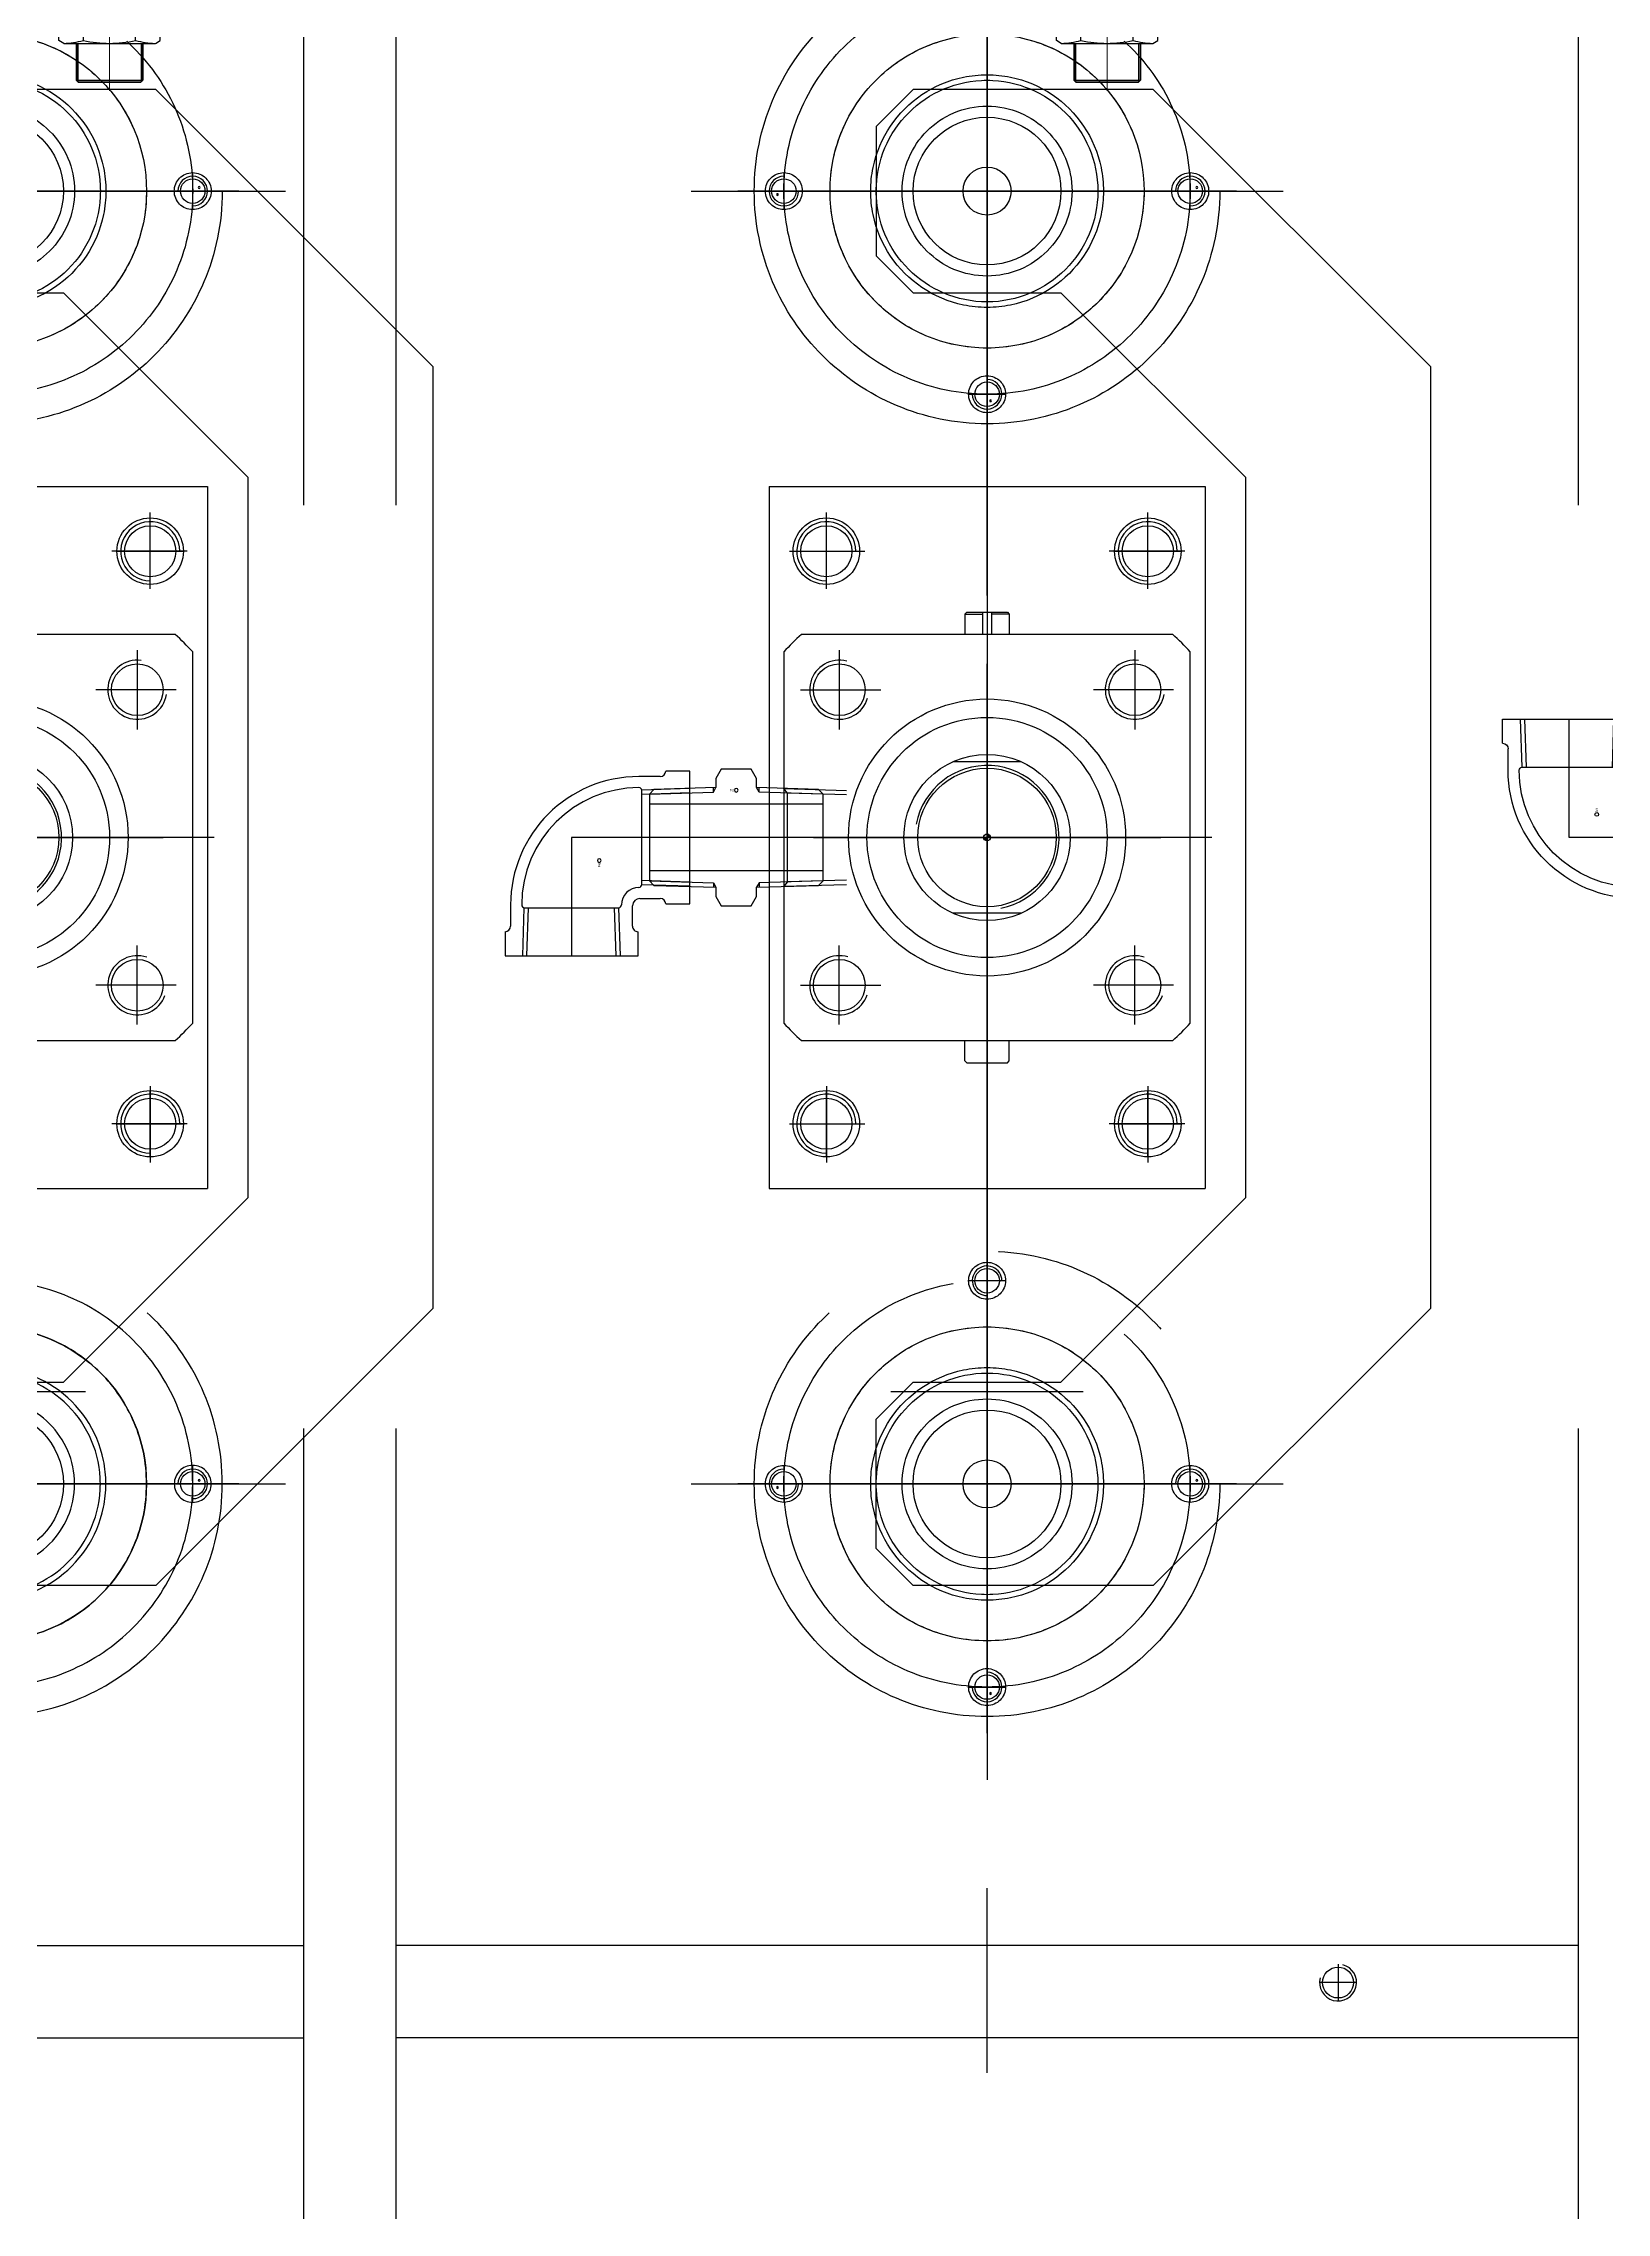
# Model space of a CAD drawing. Header units: millimetres. Extents: x 10462777 to 22643323, y 453826 to 1389191.
# Drawn here: x 11305455 to 11305878, y 581329 to 581916 of the extents above; entities that cross this region are included whole.
import ezdxf
from ezdxf.enums import TextEntityAlignment as Align

# ---------------------------------------------------------------- set-up
doc = ezdxf.new("R2010")
doc.units = ezdxf.units.MM
doc.header["$LTSCALE"] = 200
doc.header["$MEASUREMENT"] = 0
for name, pattern in [('CENTER', [2, 1.25, -0.25, 0.25, -0.25]), ('HIDDEN', [3.75, 2.5, -1.25]), ('PHANTOM', [2.5, 1.25, -0.25, 0.25, -0.25, 0.25, -0.25])]:
    doc.linetypes.add(name, pattern=pattern)
doc.layers.get('0').update_dxf_attribs({"linetype": 'CONTINUOUS'})
for name, color, linetype in [('4', 4, 'CONTINUOUS'), ('BOM', 6, 'CONTINUOUS'), ('BOM-T', 4, 'CONTINUOUS'), ('BOM-UDEF', 3, 'CONTINUOUS'), ('C', 1, 'CENTER'), ('CENTER', 1, 'CONTINUOUS'), ('CL', 3, 'CONTINUOUS'), ('DIM', 4, 'CONTINUOUS'), ('DR1509-006-300-001', 7, 'CONTINUOUS'), ('DR1517-002-300-001', 7, 'CONTINUOUS'), ('DR1527 002 200 017 001', 7, 'CONTINUOUS'), ('H', 30, 'CONTINUOUS'), ('HIDDEN', 7, 'HIDDEN'), ('HL', 2, 'HIDDEN'), ('PL', 5, 'PHANTOM'), ('THIN', 3, 'CONTINUOUS')]:
    doc.layers.add(name, color=color, linetype=linetype)
for name, color, linetype, lineweight in [('FL', 3, 'CONTINUOUS', 25), ('LAYOUT', 8, 'CONTINUOUS', 25), ('Z_OM_CENTER', 4, 'CENTER', 13), ('Z_OM_OUTLINE', 7, 'CONTINUOUS', 30), ('Z_OM_THIN_LINE', 2, 'CONTINUOUS', 35)]:
    doc.layers.add(name, color=color, linetype=linetype, lineweight=lineweight)
doc.styles.get("Standard").update_dxf_attribs({"font": 'SYMBOL'})

# ---------------------------------------------------------------- blocks, each defined once
blk = doc.blocks.new('A$C7DA30AB0')
at = {"layer": 'LAYOUT', "color": 6, "linetype": 'PHANTOM'}
blk.add_circle((3030.45, 3025.99, 0), 2693.02, dxfattribs=at)
blk = doc.blocks.new('A$C744D5B1C')
for p, q in [((-95, 59), (-95, -59)), ((95, 59), (-95, 59)), ((95, 59), (95, -59)), ((-20.5, -9.27), (-20.5, 9.27)), ((20.5, -9.27), (20.5, 9.27)), ((95, -59), (-95, -59))]:
    blk.add_line(p, q)
for centre, radius in [((-77.5, 43.5), 9), ((-40, 40), 7), ((40, 40), 7), ((77.5, 43.5), 9), ((0, 0), 32.5), ((0, 0), 22.5), ((-77.5, -43.5), 9), ((-40, -40), 7), ((40, -40), 7), ((77.5, -43.5), 9)]:
    blk.add_circle(centre, radius)
at = {"color": 3}
blk.add_circle((0, 0), 18.75, dxfattribs=at)
for centre, start, end in [((-40, 40), 342.93247, 251.19469), ((40, 40), 345.46971, 253.73193), ((-40, -40), 341.28818, 249.5504), ((40, -40), 352.59904, 260.86126)]:
    blk.add_arc(centre, 8, start, end, dxfattribs=at)
blk.add_arc((0, 0), 19.5, 191.01251, 79.33155)
at = {"layer": 'C'}
for p, q in [((0, -60.8), (0, 60)), ((96.8, 0), (-97.39, 0))]:
    blk.add_line(p, q, dxfattribs=at)
at = {"layer": 'C', "ltscale": 0.7}
for p, q in [((-77.5, 53.49), (-77.5, 33.08)), ((77.5, 53.49), (77.5, 33.08)), ((-67.32, 43.5), (-88.03, 43.5)), ((67.32, 43.5), (88.03, 43.5)), ((-77.5, -53.49), (-77.5, -33.08)), ((77.5, -53.49), (77.5, -33.08)), ((-67.32, -43.5), (-88.03, -43.5)), ((67.32, -43.5), (88.03, -43.5))]:
    blk.add_line(p, q, dxfattribs=at)
at = {"layer": 'C', "ltscale": 0.5}
for p, q in [((-40, 50.49), (-40, 28.77)), ((40, 50.49), (40, 28.77)), ((-50.67, 40), (-29.2, 40)), ((50.67, 40), (29.2, 40)), ((-40, -50.49), (-40, -28.77)), ((40, -50.49), (40, -28.77)), ((-50.67, -40), (-29.2, -40)), ((50.67, -40), (29.2, -40))]:
    blk.add_line(p, q, dxfattribs=at)
at = {"layer": 'H', "color": 4}
for p, q in [((-13.22, 55), (-12.69, 38)), ((-11.97, 54), (-13.22, 55)), ((-11.97, 54), (11.97, 54)), ((-11.52, 38), (-11.97, 54)), ((11.52, 38), (11.97, 54)), ((11.97, 54), (13.22, 55)), ((13.22, 55), (12.69, 38))]:
    blk.add_line(p, q, dxfattribs=at)
at = {"layer": 'H', "ltscale": 0.5}
for p, q in [((-60.5, 6), (-61, 5.5)), ((-60.5, 6), (-55, 6)), ((60.5, 6), (55, 6)), ((60.5, 6), (60.5, 1.19)), ((60.5, 6), (61, 5.5)), ((-61, 5.5), (-61, -5.5)), ((61, 1.19), (55, 1.19)), ((61, 5.5), (61, -5.5)), ((-61, -5.5), (-60.5, -6)), ((61, -1.19), (55, -1.19)), ((60.5, -6), (60.5, -1.19)), ((61, -5.5), (60.5, -6)), ((-60.5, -6), (-55, -6)), ((60.5, -6), (55, -6))]:
    blk.add_line(p, q, dxfattribs=at)
at = {"layer": 'H'}
for points in [[(50.25, 55), (-50.25, 55)], [(-55, 50.25), (-55, -50.25)], [(55, -50.25), (55, 50.25)], [(-50.25, -55), (50.25, -55)]]:
    blk.add_lwpolyline(points, dxfattribs=at)
for start, end in [(132.41702, 137.58298), (42.41702, 47.58298), (222.41702, 227.58298), (312.41702, 317.58298)]:
    blk.add_arc((0, 0), 74.5, start, end, dxfattribs=at)
blk = doc.blocks.new('A$C1EFB0E9A')
at = {"color": 1, "linetype": 'CENTER'}
for p, q in [((0, 80.13), (0, -80.13)), ((80.13, 0), (-80.13, 0))]:
    blk.add_line(p, q, dxfattribs=at)
at = {"color": 0}
for centre, radius in [((0, 0), 63), ((0, 55), 5), ((0, 0), 23), ((-55, 0), 5), ((55, 0), 5), ((0, -55), 5)]:
    blk.add_circle(centre, radius, dxfattribs=at)
at = {"color": 1, "linetype": 'CENTER'}
blk.add_circle((0, 0), 55, dxfattribs=at)
for radius in [42.5, 30]:
    blk.add_circle((0, 0), radius)
at = {"layer": 'HL'}
blk.add_circle((0, 0), 31.5, dxfattribs=at)
blk = doc.blocks.new('A$C454F3C94')
for p, q in [((-202.5, -85), (-127.5, -10)), ((-127.5, -10), (127.5, -10)), ((202.5, -85), (127.5, -10)), ((-147.5, -110), (-97.5, -60)), ((97.5, -60), (-97.5, -60)), ((147.5, -110), (97.5, -60)), ((-202.5, -85), (-202.5, -150)), ((202.5, -85), (202.5, -150)), ((-147.5, -150), (-147.5, -110)), ((147.5, -150), (147.5, -110)), ((-202.5, -150), (-192.5, -160)), ((-157.5, -160), (-147.5, -150)), ((157.5, -160), (147.5, -150)), ((202.5, -150), (192.5, -160)), ((-192.5, -160), (-157.5, -160)), ((192.5, -160), (157.5, -160))]:
    blk.add_line(p, q)
for centre, radius in [((-175, -130), 20), ((175, -130), 20), ((-175, -130), 6.5), ((175, -130), 6.5)]:
    blk.add_circle(centre, radius)
at = {"layer": 'CL'}
for p, q in [((-175, -107), (-175, -153)), ((175, -107), (175, -153)), ((-152, -130), (-198, -130)), ((152, -130), (198, -130))]:
    blk.add_line(p, q, dxfattribs=at)
blk = doc.blocks.new('A$C288D58DE')
at = {"color": 1, "linetype": 'CENTER'}
for p, q in [((-25, -17.84), (-25, 17.84)), ((-50, -8.32), (-50, 8.32)), ((0, -8.32), (0, 8.32)), ((-63.62, 0), (13.62, 0))]:
    blk.add_line(p, q, dxfattribs=at)
at = {"color": 0}
for p, q in [((-60, 15), (10, 15)), ((-60, -15), (-60, 15)), ((10, -15), (10, 15)), ((-60, -15), (10, -15))]:
    blk.add_line(p, q, dxfattribs=at)
for centre, radius in [((-25, 0), 10), ((-50, 0), 5), ((0, 0), 5)]:
    blk.add_circle(centre, radius, dxfattribs=at)
blk.add_circle((-25, 0), 5.5)
at = {"layer": 'CENTER'}
for p, q in [((-25, -11.75), (-25, 11.75)), ((-13.25, 0), (-36.75, 0))]:
    blk.add_line(p, q, dxfattribs=at)
at = {"layer": 'HIDDEN'}
blk.add_circle((-25, 0), 8.75, dxfattribs=at)
blk = doc.blocks.new('A$C31550EE4')
at = {"color": 1, "linetype": 'CENTER', "ltscale": 0.5}
for p, q in [((18.11, 0), (18.11, 38.31)), ((35.61, 1.22), (35.61, 37.07)), ((0, 19.45), (46.48, 19.45))]:
    blk.add_line(p, q, dxfattribs=at)
at = {"color": 0}
for p, q in [((3.11, 4.45), (3.11, 34.45)), ((3.11, 34.45), (43.11, 34.45)), ((43.11, 20.45), (43.11, 34.45)), ((28.06, 20.45), (43.11, 20.45)), ((28.06, 18.45), (43.11, 18.45)), ((43.11, 4.45), (43.11, 18.45)), ((3.11, 4.45), (43.11, 4.45))]:
    blk.add_line(p, q, dxfattribs=at)
at = {"color": 1, "linetype": 'CENTER'}
blk.add_line((3.11, 29.45), (13.9, 29.45), dxfattribs=at)
at = {"color": 2, "linetype": 'HIDDEN', "ltscale": 0.5}
for p, q in [((11.11, 31.95), (11.11, 26.95)), ((32.61, 20.45), (32.61, 34.45)), ((33.11, 20.45), (33.11, 34.45)), ((38.11, 20.45), (38.11, 34.45)), ((38.61, 20.45), (38.61, 34.45)), ((32.11, 11.45), (32.11, 18.45)), ((39.11, 11.45), (39.11, 18.45)), ((30.11, 11.45), (41.11, 11.45)), ((30.11, 4.45), (30.11, 11.45)), ((41.11, 4.45), (41.11, 11.45))]:
    blk.add_line(p, q, dxfattribs=at)
at = {"color": 2, "linetype": 'HIDDEN'}
blk.add_line((12.71, 31.51), (12.71, 27.86), dxfattribs=at)
at = {"color": 2, "linetype": 'HIDDEN', "ltscale": 0.5}
for points in [[(3.11, 31.95), (11.11, 31.95), (11.86, 31.51)], [(3.11, 31.51), (12.71, 31.51), (13.9, 29.45), (13.14, 28.12)], [(11.86, 27.38), (11.11, 26.95), (3.11, 26.95)], [(12.02, 27.38), (3.11, 27.38)]]:
    blk.add_lwpolyline(points, dxfattribs=at)
at = {"color": 0}
blk.add_arc((18.11, 19.45), 10, 5.73917, 354.26083, dxfattribs=at)
at = {"layer": 'DIM'}
blk.add_circle((35.61, 4.45), 0.05, dxfattribs=at)
blk.add_text('M6', height=1.54, rotation=90).set_placement((35.3, 22))
blk = doc.blocks.new('A$C57EF64D1')
at = {"layer": 'Z_OM_CENTER'}
for p, q in [((0, 14.5), (78.6, 14.5)), ((36.38, 17.23), (36.38, 11.26))]:
    blk.add_line(p, q, dxfattribs=at)
at = {"layer": 'Z_OM_OUTLINE'}
for p, q in [((2.38, 23), (2.88, 23.5)), ((12.88, 23.5), (2.88, 23.5)), ((12.88, 26.91), (13.64, 28.22)), ((12.88, 26.91), (13.64, 28.22)), ((12.88, 26.91), (12.88, 2.14)), ((13.64, 28.22), (16.88, 28.22)), ((13.64, 28.22), (16.88, 28.22)), ((20.08, 23.5), (16.84, 23.5)), ((16.88, 28.22), (16.88, 0.83)), ((20.08, 25.83), (19.48, 26.56)), ((20.08, 26.56), (19.48, 26.56)), ((20.08, 29.05), (20.08, 0)), ((20.08, 29.05), (21.28, 29.05)), ((21.28, 29.05), (21.28, 0)), ((21.88, 25.11), (21.28, 25.83)), ((21.88, 25.11), (21.28, 25.11)), ((22.56, 23.5), (21.28, 23.5)), ((25.8, 28.22), (22.56, 28.22)), ((25.8, 28.22), (22.56, 28.22)), ((22.56, 28.22), (22.56, 0.83)), ((26.56, 26.91), (25.8, 28.22)), ((26.56, 26.91), (25.8, 28.22)), ((26.56, 26.91), (26.56, 2.14)), ((31.38, 23.5), (26.56, 23.5)), ((31.88, 23), (31.38, 23.5)), ((2.38, 23), (2.38, 6)), ((13.64, 21.59), (16.88, 21.59)), ((20.08, 23.32), (19.48, 23.32)), ((20.08, 21.82), (19.48, 23.32)), ((20.08, 16.94), (19.48, 19.03)), ((20.08, 19.03), (19.48, 19.03)), ((21.88, 20.32), (21.28, 21.82)), ((21.88, 20.32), (21.28, 20.32)), ((25.8, 21.59), (22.56, 21.59)), ((31.88, 23), (31.88, 6)), ((31.88, 23), (32.74, 22.5)), ((31.88, 23), (31.88, 21.9)), ((31.88, 21.9), (31.88, 6)), ((32.74, 6.5), (32.74, 22.5)), ((32.74, 22.5), (41.88, 22.5)), ((41.88, 23), (41.88, 22.5)), ((41.88, 23), (42.88, 23)), ((41.88, 22.5), (41.88, 6.5)), ((43.38, 22.5), (43.38, 8)), ((43.38, 21), (47.88, 21)), ((47.88, 21.5), (47.88, 21)), ((47.88, 21.5), (49.38, 21.5)), ((47.88, 21), (47.88, 7.5)), ((49.88, 21), (49.88, 8)), ((20.08, 11.84), (19.48, 13.91)), ((20.08, 13.91), (19.48, 13.91)), ((21.88, 14.85), (21.28, 16.94)), ((21.88, 14.85), (21.28, 14.85)), ((21.88, 9.76), (21.28, 11.84)), ((60.55, 16.5), (49.88, 16.5)), ((60.55, 12.5), (49.88, 12.5)), ((62.31, 16.5), (73.9, 16.5)), ((62.31, 12.5), (73.9, 12.5)), ((73.9, 12.5), (73.9, 16.5)), ((73.9, 15.12), (75.54, 16.28)), ((76.25, 14.83), (73.9, 14.83)), ((76.25, 14.22), (73.9, 14.22)), ((73.9, 13.93), (75.54, 12.76)), ((75.87, 15.76), (74.42, 14.83)), ((75.87, 13.29), (74.42, 14.22)), ((75.54, 16.28), (75.87, 15.76)), ((75.54, 12.76), (75.87, 13.29)), ((75.65, 16.11), (77.22, 17.16)), ((75.65, 12.94), (77.22, 11.89)), ((77.32, 16.99), (75.75, 15.95)), ((77.32, 12.05), (75.75, 13.1)), ((76.25, 14.83), (76.25, 14.22)), ((78.12, 14.61), (76.25, 14.61)), ((78.12, 14.42), (76.25, 14.42)), ((77.22, 17.16), (77.32, 16.99)), ((77.22, 11.89), (77.32, 12.05)), ((78.12, 14.42), (78.12, 14.61)), ((2.38, 6), (2.88, 5.5)), ((13.64, 7.45), (16.88, 7.45)), ((20.08, 8.38), (19.48, 8.38)), ((20.08, 6.82), (19.48, 8.38)), ((21.88, 9.76), (21.28, 9.76)), ((21.88, 5.26), (21.28, 6.82)), ((25.8, 7.45), (22.56, 7.45)), ((31.38, 5.5), (31.88, 6)), ((31.88, 6), (32.74, 6.5)), ((32.74, 6.5), (41.88, 6.5)), ((41.88, 6.5), (41.88, 6)), ((41.88, 6), (42.88, 6)), ((43.38, 8), (47.88, 8)), ((43.38, 8), (43.38, 6.5)), ((47.88, 7.5), (49.38, 7.5)), ((12.88, 5.5), (2.88, 5.5)), ((12.88, 2.09), (13.64, 0.78)), ((12.88, 2.09), (13.64, 0.78)), ((13.64, 0.78), (16.88, 0.78)), ((13.64, 0.78), (16.88, 0.78)), ((20.08, 5.5), (16.88, 5.5)), ((20.08, 2.91), (19.48, 3.6)), ((20.08, 3.6), (19.48, 3.6)), ((21.88, 5.26), (21.28, 5.26)), ((21.88, 2.22), (21.28, 2.91)), ((21.88, 2.22), (21.28, 2.22)), ((22.56, 5.5), (21.79, 5.5)), ((25.8, 0.78), (22.56, 0.78)), ((25.8, 0.78), (22.56, 0.78)), ((26.56, 2.09), (25.8, 0.78)), ((26.56, 2.09), (25.8, 0.78)), ((31.38, 5.5), (26.56, 5.5)), ((20.08, 0), (21.28, 0))]:
    blk.add_line(p, q, dxfattribs=at)
blk.add_circle((36.38, 14.5), 1.5, dxfattribs=at)
for centre, radius, start, end in [((38.36, 27.84), 25.5, 182.08977, 194.17222), ((1.08, 27.84), 25.5, 345.82778, 357.91023), ((46.29, 14.51), 33.41, 167.76192, 180.01863), ((-6.85, 14.51), 33.41, 359.98137, 12.23808), ((42.88, 22.5), 0.5, 0, 90), ((49.38, 21), 0.5, 0, 90), ((46.29, 14.53), 33.41, 179.98137, 192.23808), ((-6.85, 14.53), 33.41, 347.76192, 0.01863), ((37.92, 1.26), 25.06, 165.70343, 177.89136), ((1.52, 1.26), 25.06, 2.10864, 14.29657), ((42.88, 6.5), 0.5, 270, 0), ((49.38, 8), 0.5, 270, 0)]:
    blk.add_arc(centre, radius, start, end, dxfattribs=at)
at = {"layer": 'Z_OM_THIN_LINE'}
for p, q in [((12.88, 23.1), (2.48, 23.1)), ((2.78, 23.4), (2.78, 5.6)), ((19.57, 23.1), (16.84, 23.1)), ((22.56, 23.1), (21.28, 23.1)), ((31.78, 23.1), (26.56, 23.1)), ((31.48, 23.4), (31.48, 5.6)), ((12.88, 5.9), (2.48, 5.9)), ((20.08, 5.9), (16.88, 5.9)), ((22.56, 5.9), (21.63, 5.9)), ((31.78, 5.9), (26.56, 5.9))]:
    blk.add_line(p, q, dxfattribs=at)
for centre, radius, start, end in [((60.72, 13.5), 1.01, 99.56708, 260.43292), ((60.17, 15.5), 1.07, 291.04813, 68.95187), ((62.48, 13.5), 1.01, 99.56708, 260.43292), ((61.93, 15.5), 1.07, 291.04813, 68.95187)]:
    blk.add_arc(centre, radius, start, end, dxfattribs=at)
blk = doc.blocks.new('A$C38604CD8')
at = {"layer": 'DR1527 002 200 017 001', "color": 1, "linetype": 'CENTER'}
for p, q in [((14.3, 23.64), (14.3, 30.72)), ((56.8, 0), (56.8, 9.2))]:
    blk.add_line(p, q, dxfattribs=at)
at = {"layer": 'DR1527 002 200 017 001'}
for p, q in [((0, 29), (31.8, 29)), ((0, 29), (0, 25.8)), ((0, 25.8), (31.8, 25.8)), ((31.8, 25.8), (31.8, 6.2)), ((35, 25.8), (35, 6.2)), ((35, 6.2), (61.8, 6.2)), ((61.8, 6.2), (61.8, 3)), ((35, 3), (61.8, 3))]:
    blk.add_line(p, q, dxfattribs=at)
at = {"layer": 'DR1527 002 200 017 001', "color": 2, "linetype": 'HIDDEN', "ltscale": 0.5}
for p, q in [((5.05, 25.8), (5.05, 29)), ((23.55, 25.8), (23.55, 29))]:
    blk.add_line(p, q, dxfattribs=at)
for points in [[(54.05, 3), (54.05, 6.2)], [(59.55, 6.2), (59.55, 3)]]:
    blk.add_lwpolyline(points, dxfattribs=at)
at = {"layer": 'DR1527 002 200 017 001'}
for centre, start, end in [((31.8, 25.8), 0, 90), ((35, 6.2), 180, 270)]:
    blk.add_arc(centre, 3.2, start, end, dxfattribs=at)
blk = doc.blocks.new('A$C372204AD')
for p, q in [((0.3, 0.75), (0.3, 9.25)), ((6.3, 4.72), (5, 6.02)), ((16.57, 7.5), (16.57, 2.5)), ((6.3, 3.98), (5, 5.28))]:
    blk.add_line(p, q)
for points in [[(5, 0.75), (0.3, 0.75), (0, 1.05), (0, 8.95), (0.3, 9.25), (5, 9.25)], [(5, 9.6), (6.3, 9.6), (6.3, 0.4), (5, 0.4)], [(6.3, 10), (7.3, 10), (7.3, 0), (6.3, 0)]]:
    blk.add_lwpolyline(points, close=True)
blk.add_lwpolyline([(7.3, 7.5), (16.57, 7.5), (17, 7.07), (17, 2.93), (16.57, 2.5), (7.3, 2.5)])
at = {"layer": 'CENTER'}
for q in [(3.65, 5), (17, 5)]:
    blk.add_line((0, 5), q, dxfattribs=at)
at = {"layer": 'HIDDEN'}
blk.add_line((2.5, 7), (2.5, 3), dxfattribs=at)
for points in [[(0, 7), (2.5, 7), (3.65, 5), (3.65, 5), (2.5, 3), (0, 3)], [(0, 6), (2.5, 6)], [(2.5, 4), (0, 4)]]:
    blk.add_lwpolyline(points, dxfattribs=at)
at = {"layer": 'THIN'}
for p, q in [((7.3, 7.07), (17, 7.07)), ((7.3, 2.93), (17, 2.93))]:
    blk.add_line(p, q, dxfattribs=at)
at = {"layer": 'BOM-T', "color": 4}
blk.add_text('M5X0.8-12L', height=0.6, dxfattribs=at).set_placement((1.8, 8.03), align=Align.MIDDLE_LEFT)
blk = doc.blocks.new('A$C197F2E42')
for p, q in [((2, 25.46), (8, 25.46)), ((2, 8), (8, 8)), ((10, 0.6), (0, 0.6))]:
    blk.add_line(p, q)
blk.add_lwpolyline([(2, 6.25), (2, 25.46), (2.54, 26), (7.46, 26), (8, 25.46), (8, 6.25)])
blk.add_lwpolyline([(10, 6), (10, 0.6), (9.4, 0), (0.6, 0), (0, 0.6), (0, 6)], close=True)
for points in [[(2, 6.25, -0.414214), (1.75, 6)], [(8.25, 6, -0.414214), (8, 6.25)]]:
    blk.add_lwpolyline(points, format="xyb")
at = {"layer": 'CENTER'}
for q in [(5, 26), (5, 4.65)]:
    blk.add_line((5, 0), q, dxfattribs=at)
at = {"layer": 'HIDDEN'}
blk.add_line((2.14, 3), (7.86, 3), dxfattribs=at)
for points in [[(2.14, 0), (2.14, 3), (5, 4.65), (5, 4.65), (7.86, 3), (7.86, 0)], [(3.57, 0), (3.57, 3)], [(6.43, 3), (6.43, 0)]]:
    blk.add_lwpolyline(points, dxfattribs=at)
at = {"layer": 'THIN'}
for points in [[(2, 7.06), (2.54, 8), (2.54, 26)], [(8, 7.06), (7.46, 8), (7.46, 26)]]:
    blk.add_lwpolyline(points, dxfattribs=at)
at = {"layer": 'BOM-T', "color": 4}
blk.add_text('M6X1-20L', height=0.6, rotation=90, dxfattribs=at).set_placement((3.5, 2.76), align=Align.MIDDLE_LEFT)
blk = doc.blocks.new('A$C0ACA5566')
for name, p, rotation in [('A$C31550EE4', (58.07, 39.77), 90), ('A$C197F2E42', (52.62, 70.38), 90), ('A$C288D58DE', (13.62, 57.88), 180), ('A$C372204AD', (33.62, 32.38), 90)]:
    blk.add_blockref(name, p, dxfattribs=dict(rotation=rotation))
at = {"layer": 'DR1527 002 200 017 001', "rotation": 180}
blk.add_blockref('A$C38604CD8', (85.42, 45.88), dxfattribs=at)
at = {"layer": 'Z_OM_OUTLINE', "rotation": 90}
blk.add_blockref('A$C57EF64D1', (85.62, 0), dxfattribs=at)
blk = doc.blocks.new('A$C10F52B43')
blk.add_circle((0, 0), 6.92)
at = {"layer": 'CL'}
for p, q in [((0, 9), (0, -9)), ((-9, 0), (9, 0))]:
    blk.add_line(p, q, dxfattribs=at)
at = {"layer": 'FL'}
blk.add_arc((0, 0), 8, 270, 180, dxfattribs=at)
blk = doc.blocks.new('HS_BOM', base_point=(-55.53, -107.5))
at = {"layer": 'BOM-UDEF'}
blk.add_circle((-55.53, -107.5), 0.25, dxfattribs=at)
blk = doc.blocks.new('MCLBM1')
at = {"layer": 'BOM', "color": 0}
blk.add_circle((0, 0), 0.5, dxfattribs=at)
at = {"flags": 10}
blk.add_attdef('BM', text='', height=0.5, dxfattribs=at).set_placement((0, 0), align=Align.MIDDLE)
at = {"flags": 9}
for tag, p in [('WEIGHT', (0, -6)), ('SPEC', (0, -3)), ('NAME', (0, -1)), ('ENAME', (0, -2)), ('MATERIAL', (0, -4)), ('REMARK', (0, -5)), ('USER1', (0, -8)), ('USER2', (0, -9)), ('USER3', (0, -10)), ('USER4', (0, -11)), ('USER5', (0, -12)), ('PRICE', (0, -7)), ('USER6', (0, -13))]:
    blk.add_attdef(tag, p, '', height=0.5, dxfattribs=at)
blk = doc.blocks.new('A$C5C6250D5')
for p, q in [((6.5, 0), (0, 0)), ((0, 0), (0, -36)), ((13.75, -1.5), (8, -1.5)), ((13, -5.25), (13, -30.75)), ((0, -5.94), (13, -6.35)), ((0, -30.06), (13, -29.65)), ((8, -34.5), (13.5, -34.5)), ((0, -36), (6.5, -36)), ((15.5, -36.5), (15.5, -42)), ((19.04, -40.28), (18.51, -57.08)), ((20.24, -39.08), (19.04, -40.28)), ((19.25, -37), (44.75, -37)), ((19.94, -50), (20.35, -37)), ((43.76, -39.08), (20.24, -39.08)), ((23, -86.08), (23, -39.08)), ((41, -86.08), (41, -39.08)), ((44.06, -50), (43.65, -37)), ((44.96, -40.28), (43.76, -39.08)), ((45.49, -57.08), (44.96, -40.28)), ((48.5, -42), (48.5, -36.25)), ((14, -43.5), (14, -50)), ((50, -50), (50, -43.5)), ((14, -50), (50, -50)), ((16, -57.08), (13.52, -58.51)), ((13.52, -58.51), (13.52, -66.65)), ((18.51, -57.08), (16, -57.08)), ((19.7, -56.4), (18.54, -56.4)), ((44.3, -56.4), (45.46, -56.4)), ((48, -57.08), (45.49, -57.08)), ((50.48, -58.51), (48, -57.08)), ((50.48, -66.65), (50.48, -58.51)), ((13.52, -66.65), (16, -68.08)), ((16, -68.08), (18.51, -68.08)), ((18.51, -68.08), (19.04, -84.88)), ((19.7, -68.76), (18.54, -68.76)), ((44.3, -68.76), (45.46, -68.76)), ((44.96, -84.88), (45.49, -68.08)), ((45.49, -68.08), (48, -68.08)), ((48, -68.08), (50.48, -66.65)), ((19.04, -84.88), (20.24, -86.08)), ((20.24, -86.08), (43.76, -86.08)), ((43.76, -86.08), (44.96, -84.88))]:
    blk.add_line(p, q)
for centre, radius, start, end in [((8, 0), 1.5, 180.00382, 270), ((13.75, -5.25), 0.75, 90, 180), ((13.75, -36.25), 34.75, 0, 89.99984), ((13.75, -36.25), 31.75, 0, 89.99982), ((8, -36), 1.5, 90, 180), ((13.75, -30.75), 0.75, 180.00764, 270), ((13.5, -36.5), 2, 0, 89.99714), ((13.75, -36.25), 4.75, 0, 89.99879), ((19.25, -36.25), 0.75, 180.00764, 270), ((44.75, -36.25), 0.75, 270.00764, 359.99236), ((14, -42), 1.5, 270.00382, 359.99618), ((50, -42), 1.5, 180.00382, 270)]:
    blk.add_arc(centre, radius, start, end)
at = {"layer": 'CENTER'}
for p, q in [((12, -18), (0, -18)), ((32, -18), (12, -18)), ((32, -38), (32, -18)), ((32, -89.08), (32, -36.08)), ((32, -50), (32, -38))]:
    blk.add_line(p, q, dxfattribs=at)
at = {"layer": 'THIN'}
for p, q in [((0, -4.78), (13, -5.19)), ((0, -31.22), (13, -30.81)), ((18.78, -50), (19.19, -37)), ((20.24, -39.08), (19.7, -56.4)), ((43.76, -39.08), (44.3, -56.4)), ((45.22, -50), (44.81, -37)), ((19.7, -56.4), (18.51, -57.08)), ((44.3, -56.4), (45.49, -57.08)), ((19.7, -68.76), (18.51, -68.08)), ((20.24, -86.08), (19.7, -68.76)), ((43.76, -86.08), (44.3, -68.76)), ((44.3, -68.76), (45.49, -68.08))]:
    blk.add_line(p, q, dxfattribs=at)
at = {"layer": 'BOM', "xscale": -1}
blk.add_blockref('MCLBM1', (25.75, -25.5), dxfattribs=at)
at = {"layer": 'BOM', "xscale": -1, "rotation": 270}
blk.add_blockref('MCLBM1', (44.8, -62.58), dxfattribs=at)
at = {"layer": 'BOM-T', "color": 4, "text_generation_flag": 2}
blk.add_text('3/4', height=0.6, dxfattribs=at).set_placement((25.15, -25.8))
blk.add_text('3/4', height=0.6, rotation=270, dxfattribs=at).set_placement((44.5, -61.98))
blk = doc.blocks.new('A$C0E041E50')
for p, q in [((0, 0), (-1.2, -1.2)), ((23.52, 0), (0, 0)), ((2.76, 0), (2.76, -47)), ((20.76, 0), (20.76, -47)), ((24.72, -1.2), (23.52, 0)), ((-1.2, -1.2), (-1.72, -18)), ((25.25, -18), (24.72, -1.2)), ((-0.54, -17.32), (-1.7, -17.32)), ((24.06, -17.32), (25.22, -17.32)), ((-4.24, -18), (-6.71, -19.43)), ((-6.71, -19.43), (-6.71, -27.57)), ((-1.72, -18), (-4.24, -18)), ((27.76, -18), (25.25, -18)), ((30.24, -19.43), (27.76, -18)), ((30.24, -27.57), (30.24, -19.43)), ((-6.71, -27.57), (-4.24, -29)), ((-4.24, -29), (-1.72, -29)), ((-1.72, -29), (-1.2, -45.8)), ((24.72, -45.8), (25.25, -29)), ((25.25, -29), (27.76, -29)), ((27.76, -29), (30.24, -27.57)), ((-0.54, -29.68), (-1.7, -29.68)), ((24.06, -29.68), (25.22, -29.68)), ((29.76, -36.08), (-6.24, -36.08)), ((-6.24, -36.08), (-6.24, -42.58)), ((-0.3, -36.08), (0.11, -49.08)), ((23.82, -36.08), (23.41, -49.08)), ((29.76, -42.58), (29.76, -36.08)), ((-4.74, -44.08), (-4.74, -49.83)), ((-1.2, -45.8), (0, -47)), ((23.52, -47), (24.72, -45.8)), ((28.26, -49.58), (28.26, -44.08)), ((24.51, -49.08), (-0.99, -49.08)), ((0, -47), (23.52, -47)), ((35.76, -51.58), (30.26, -51.58)), ((43.76, -50.08), (37.26, -50.08)), ((43.76, -86.08), (43.76, -50.08)), ((30.76, -80.83), (30.76, -55.33)), ((43.76, -56.02), (30.76, -56.43)), ((43.76, -80.14), (30.76, -79.73)), ((30.01, -84.58), (35.76, -84.58)), ((37.26, -86.08), (43.76, -86.08))]:
    blk.add_line(p, q)
for centre, radius, start, end in [((-6.24, -44.08), 1.5, 0.00382, 90), ((29.76, -44.08), 1.5, 90.00382, 179.99618), ((30.01, -49.83), 34.75, 180, 269.99984), ((-0.99, -49.83), 0.75, 90.00764, 179.99236), ((30.01, -49.83), 31.75, 180, 269.99982), ((24.51, -49.83), 0.75, 0.00764, 90), ((30.01, -49.83), 4.75, 180, 269.99879), ((30.26, -49.58), 2, 180, 269.99714), ((35.76, -50.08), 1.5, 270, 0), ((30.01, -55.33), 0.75, 0.00764, 90), ((30.01, -80.83), 0.75, 270, 0), ((35.76, -86.08), 1.5, 0.00382, 90)]:
    blk.add_arc(centre, radius, start, end)
at = {"layer": 'CENTER'}
for p, q in [((11.76, 3), (11.76, -50)), ((11.76, -36.08), (11.76, -48.08)), ((11.76, -48.08), (11.76, -68.08)), ((11.76, -68.08), (31.76, -68.08)), ((31.76, -68.08), (43.76, -68.08))]:
    blk.add_line(p, q, dxfattribs=at)
at = {"layer": 'THIN'}
for p, q in [((0, 0), (-0.54, -17.32)), ((23.52, 0), (24.06, -17.32)), ((-0.54, -17.32), (-1.72, -18)), ((24.06, -17.32), (25.25, -18)), ((-0.54, -29.68), (-1.72, -29)), ((24.06, -29.68), (25.25, -29)), ((0, -47), (-0.54, -29.68)), ((23.52, -47), (24.06, -29.68)), ((-1.46, -36.08), (-1.05, -49.08)), ((24.98, -36.08), (24.57, -49.08)), ((43.76, -54.86), (30.76, -55.27)), ((43.76, -81.3), (30.76, -80.89))]:
    blk.add_line(p, q, dxfattribs=at)
at = {"layer": 'BOM', "xscale": -1}
for p, rotation in [((-1.04, -23.5), 90), ((18.01, -60.58), 180)]:
    blk.add_blockref('MCLBM1', p, dxfattribs=dict(at, rotation=rotation))
at = {"layer": 'BOM-T', "color": 4, "text_generation_flag": 2}
for rotation, p in [(90, (-0.74, -24.1)), (180, (18.61, -60.28))]:
    blk.add_text('3/4', height=0.6, rotation=rotation, dxfattribs=at).set_placement(p)
blk = doc.blocks.new('A$C7E5E2769')
h = blk.add_hatch(color=5)
h.dxf.hatch_style = 1
h.set_gradient(color1=(0, 0, 255), color2=(255, 255, 0), tint=1, name='SPHERICAL')
h.paths.add_polyline_path([(633.518, 465), (634.445, 465), (634.104, 465.862, 0.3077816)])
h.paths.add_polyline_path([(634.445, 465.927, 0.0943975), (634.104, 465.862), (634.445, 465)])
h.paths.add_polyline_path([(634.445, 464.073, 0.4142136), (635.371, 465), (634.445, 465)])
for centre, radius in [((459.445, 735), 42.5), ((809.445, 735), 42.5), ((634.445, 735), 37.5), ((459.445, 680), 3.323), ((809.445, 680), 3.323), ((459.445, 520), 3.323), ((809.445, 520), 3.323), ((459.445, 465), 42.5), ((809.445, 465), 42.5), ((634.445, 465), 37.5), ((404.445, 465), 3.323), ((514.445, 465), 3.323), ((634.445, 465), 0.927), ((754.445, 465), 3.323), ((459.445, 410), 3.323), ((809.445, 410), 3.323)]:
    blk.add_circle(centre, radius)
at = {"layer": 'C'}
blk.add_line((0, 465), (1271.468, 465), dxfattribs=at)
at = {"layer": 'CENTER'}
for p, q in [((459.445, 667.5), (459.445, 802.5)), ((809.445, 667.5), (809.445, 802.5)), ((459.445, 397.5), (459.445, 532.5)), ((809.445, 397.5), (809.445, 532.5)), ((391.945, 465), (526.945, 465)), ((741.945, 465), (876.945, 465)), ((329.445, 370), (319.445, 370)), ((324.445, 365), (324.445, 375))]:
    blk.add_line(p, q, dxfattribs=at)
at = {"layer": 'CL'}
for p, q in [((634.445, 782), (634.445, 688)), ((484.445, 761), (484.445, 709)), ((459.445, 675), (459.445, 685)), ((809.445, 675), (809.445, 685)), ((454.445, 680), (464.445, 680)), ((804.445, 680), (814.445, 680)), ((459.445, 525), (459.445, 515)), ((809.445, 525), (809.445, 515)), ((464.445, 520), (454.445, 520)), ((814.445, 520), (804.445, 520)), ((634.445, 512), (634.445, 418)), ((484.445, 491), (484.445, 439)), ((404.445, 470), (404.445, 460)), ((514.445, 460), (514.445, 470)), ((754.445, 470), (754.445, 460)), ((399.445, 465), (409.445, 465)), ((519.445, 465), (509.445, 465)), ((587.445, 465), (681.445, 465)), ((749.445, 465), (759.445, 465)), ((459.445, 405), (459.445, 415)), ((809.445, 405), (809.445, 415)), ((454.445, 410), (464.445, 410)), ((804.445, 410), (814.445, 410))]:
    blk.add_line(p, q, dxfattribs=at)
at = {"layer": 'DR1509-006-300-001'}
blk.add_circle((324.445, 370), 4.188, dxfattribs=at)
at = {"layer": 'FL'}
for centre, start, end in [((459.445, 680), 180, 90), ((809.445, 680), 180, 90), ((459.445, 520), 0, 270), ((809.445, 520), 0, 270), ((404.445, 465), 90, 0), ((514.445, 465), 270, 180), ((754.445, 465), 90, 0), ((459.445, 410), 180, 90), ((809.445, 410), 180, 90)]:
    blk.add_arc(centre, 4, start, end, dxfattribs=at)
at = {"layer": 'HL'}
for p, q in [((309.445, 790), (309.445, 650)), ((334.445, 790), (334.445, 650)), ((1224.445, 650), (44.445, 650)), ((1224.445, 625), (44.445, 625)), ((309.445, 305), (309.445, 625)), ((334.445, 305), (334.445, 625)), ((1224.445, 305), (44.445, 305))]:
    blk.add_line(p, q, dxfattribs=at)
at = {"layer": 'THIN'}
blk.add_arc((324.445, 370), 5, 75, 345, dxfattribs=at)
at = {"rotation": 180}
for p in [(634.445, 605), (634.445, 335)]:
    blk.add_blockref('A$C454F3C94', p, dxfattribs=at)
for p in [(556.945, 691.5), (711.945, 691.5), (556.945, 508.5), (711.945, 508.5), (556.945, 421.5), (711.945, 421.5)]:
    blk.add_blockref('A$C10F52B43', p)
at = {"layer": '4'}
for p in [(634.445, 735), (634.445, 465)]:
    blk.add_blockref('A$C744D5B1C', p, dxfattribs=at)
at = {"layer": 'BOM-UDEF', "xscale": -1}
for p, rotation in [((460.403, 678.245), 180), ((810.403, 678.245), 180), ((402.689, 464.041), 90), ((752.689, 464.041), 90), ((460.403, 408.245), 180), ((810.403, 408.245), 180)]:
    blk.add_blockref('HS_BOM', p, dxfattribs=dict(at, rotation=rotation))
for p in [(458.486, 521.755), (808.486, 521.755)]:
    blk.add_blockref('HS_BOM', p, dxfattribs=at)
at = {"layer": 'DR1509-006-300-001'}
blk.add_blockref('A$C5C6250D5', (602.445, 595.464), dxfattribs=at)
at = {"layer": 'DR1509-006-300-001', "xscale": -1, "rotation": 180}
blk.add_blockref('A$C0E041E50', (622.684, 239.383), dxfattribs=at)
at = {"layer": 'DR1517-002-300-001', "rotation": 270}
for p in [(836.569, 773.622), (836.569, 503.622)]:
    blk.add_blockref('A$C0ACA5566', p, dxfattribs=at)
at = {"layer": 'PL', "xscale": -1}
blk.add_blockref('A$C1EFB0E9A', (459.445, 735), dxfattribs=at)
at = {"layer": 'PL'}
for p in [(809.445, 735), (459.445, 465), (809.445, 465)]:
    blk.add_blockref('A$C1EFB0E9A', p, dxfattribs=at)

msp = doc.modelspace()

# ---------------------------------------------------------------- block references
at = {"ltscale": 10}
msp.add_blockref('A$C7DA30AB0', (11303684.4077, 580408.4363, 0), dxfattribs=at)

# ---------------------------------------------------------------- next in the draw order: block references
at = {"ltscale": 10, "rotation": 89.99999999999999}
msp.add_blockref('A$C7E5E2769', (11306175.2751, 581066.53315, 0), dxfattribs=at)

doc.saveas('drawing.dxf')
